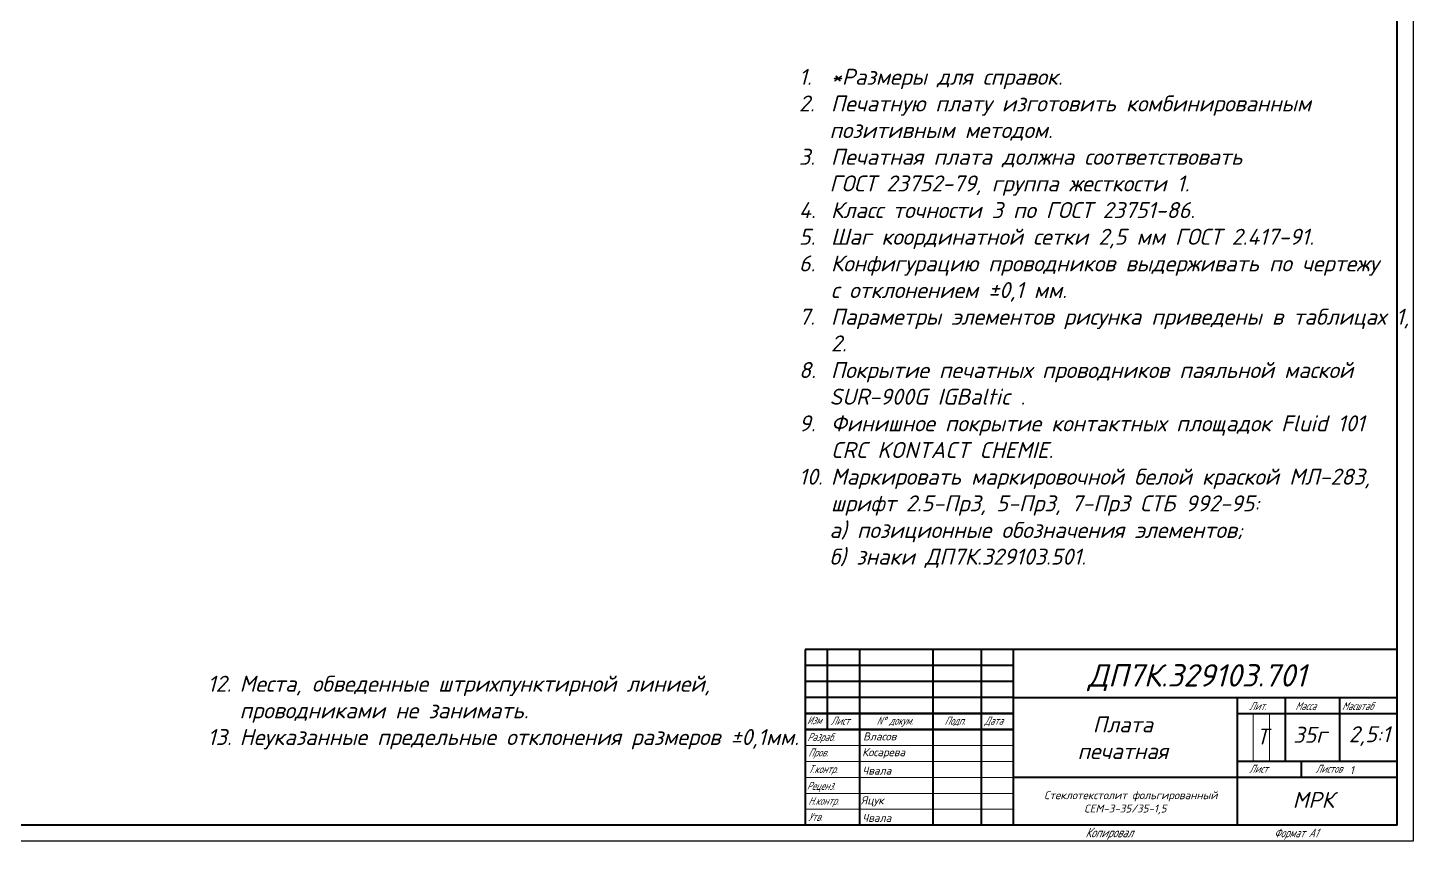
# Model space of a CAD drawing. Header units: millimetres. Extents: x -1529 to 2898, y -1337 to 2183.
# Drawn here: x 1597.8 to 2030.7, y -1336.8 to -1082.4 of the extents above; entities that cross this region are included whole.
import ezdxf

# ---------------------------------------------------------------- set-up
doc = ezdxf.new("R2010")
doc.units = ezdxf.units.MM
doc.layers.get('0').update_dxf_attribs({"lineweight": 40})
doc.layers.add('KONTUR', color=7, linetype='Continuous')
for name, color, linetype, lineweight in [('Основная', 7, 'Continuous', 40), ('текст', 7, 'Continuous', 30), ('тонкая', 7, 'Continuous', 20)]:
    doc.layers.add(name, color=color, linetype=linetype, lineweight=lineweight)
doc.styles.get("Standard").update_dxf_attribs({"font": 'isocpeui.ttf', "height": 5})
doc.styles.add('Мой', font='isocpeui.ttf')
doc.styles.add('стиль1', font='isocpeui.ttf')

msp = doc.modelspace()

# ---------------------------------------------------------------- linework, layer by layer
at = {"color": 0}
for p, q in [((1905.656, -1281.772), (1840.656, -1281.772)), ((1905.656, -1286.772), (1840.656, -1286.772)), ((1905.656, -1291.772), (1840.656, -1291.772)), ((1975.656, -1331.772), (1975.656, -1331.772))]:
    msp.add_line(p, q, dxfattribs=at)
at = {"color": 0, "lineweight": 50}
for p, q in [((1905.656, -1296.772), (1840.656, -1296.772)), ((1905.656, -1301.772), (1840.656, -1301.772))]:
    msp.add_line(p, q, dxfattribs=at)
at = {"layer": 'KONTUR', "color": 0}
for p, q in [((2030.656, -742.772), (2030.656, -1336.772)), ((2030.656, -1336.772), (1189.656, -1336.772))]:
    msp.add_line(p, q, dxfattribs=at)
at = {"layer": 'Основная', "color": 0}
for p, q in [((2025.656, -1331.772), (2025.656, -747.772)), ((1840.656, -1276.772), (1840.656, -1331.772)), ((2025.656, -1276.772), (1840.656, -1276.772)), ((1847.656, -1301.772), (1847.656, -1276.772)), ((1857.656, -1276.772), (1857.656, -1331.772)), ((1880.656, -1331.772), (1880.656, -1276.772)), ((1895.656, -1276.772), (1895.656, -1331.772)), ((1905.656, -1276.772), (1905.656, -1331.772)), ((1905.656, -1291.772), (2025.656, -1291.772)), ((1975.656, -1291.772), (1975.656, -1331.772)), ((1990.656, -1291.772), (1990.656, -1311.772)), ((2007.656, -1291.772), (2007.656, -1311.772)), ((1975.656, -1296.772), (2025.656, -1296.772)), ((2025.656, -1311.772), (1975.656, -1311.772)), ((1995.656, -1311.772), (1995.656, -1316.772)), ((2025.656, -1316.772), (1905.656, -1316.772)), ((2025.656, -1331.772), (1197.656, -1331.772))]:
    msp.add_line(p, q, dxfattribs=at)
at = {"layer": 'тонкая', "color": 0}
for p, q in [((1980.644, -1296.981), (1980.644, -1311.772)), ((1985.722, -1296.981), (1985.722, -1311.772)), ((1840.656, -1306.772), (1905.656, -1306.772)), ((1905.656, -1311.772), (1840.656, -1311.772)), ((1905.656, -1316.772), (1840.656, -1316.772))]:
    msp.add_line(p, q, dxfattribs=at)
for points in [[(1840.656, -1321.772), (1905.656, -1321.772)], [(1840.656, -1326.772), (1905.656, -1326.772)]]:
    msp.add_lwpolyline(points, dxfattribs=at)

# ---------------------------------------------------------------- texts
at = {"color": 0, "char_height": 5, "attachment_point": 1}
for s, insert in [('\\pxi-2,l2,t2;1.^I*Размеры для справок.\\P2.^IПечатную плату изготовить комбинированным\\P\\pi0,l0,t2,4;   позитивным методом.\\P\\pi-2,l2,t2;3.^IПечатная плата должна соответствовать\\P\\pi0,l0,tz;   ГОСТ 23752-79, группа жесткости 1.\\P\\pi-2,l2,t2;4.^IКласс точности 3 по ГОСТ 23751-86.\\P5.^IШаг координатной сетки 2,5 мм ГОСТ 2.417-91.\\P6.^IКонфигурацию проводников выдерживать по чертежу с отклонением %%P0,1 мм.\\P7.^IПараметры элементов рисунка приведены в таблицах 1, 2. \\P8.^IПокрытие печатных проводников паяльной маской\\P\\pi0,l0;   SUR-900G IGBaltic{\\C250;\\c2236962; \\C256;.\\P\\pi-2,l2;9.^IФинишное покрытие контактных площадок Fluid 101 CRC KONTACT CHEMIE.\\P10.^IМаркировать маркировочной белой краской МЛ-283, шрифт 2.5-ПрЗ, 5-ПрЗ, 7-ПрЗ СТБ 992-95:\\P\\pi0,l0,t2,5;   а) позиционные обозначения элементов;\\P   б) знаки ДП7К.329103.501.}', (1838.73, -1095.243)), ('\\pxi-2,l2,t2;{\\C256;\\P12.^IМеста, обведенные штрихпунктирной линией, проводниками не занимать.\\P13.^IНеуказанные предельные отклонения размеров %%P0,1мм.}', (1653.985, -1276.665))]:
    msp.add_mtext_dynamic_manual_height_columns(s, width=185.96556, gutter_width=12.5, heights=[274.453], dxfattribs=dict(at, insert=insert))
at = {"color": 0, "lineweight": 30, "attachment_point": 1}
for s, width, heights, insert, char_height in [('ДП7К.329103.701', 92.4945, [0], (1929.011, -1281.386), 7), ('\\pxqc;{\\fISOCPEUR|b0|i1|c204|p34;Плата \\Pпечатная}', 92.4945, [0], (1893.659, -1297.723), 5), ('\\pxt5,6,7;Власов ', 23.30682, [6.667], (1858.778, -1302.735), 2.5), ('{\\fISOCPEUR|b0|i1|c204|p34;35г}', 25, [0], (1993.149, -1300.981), 5), ('{\\fISOCPEUR|b0|i1|c204|p34;2,5:1}', 25, [0], (2010.503, -1300.788), 5), ('\\pxqc; {\\H0.83333x; Стеклотекстолит фольгированный \\PCEM-3-35/35-1,5}', 70, [0], (1905.656, -1321.104), 3), ('{\\fISOCPEUR|b0|i1|c204|p34;МРК}', 25, [0], (1992.97, -1321.322), 5)]:
    msp.add_mtext_dynamic_manual_height_columns(s, width=width, gutter_width=12.5, heights=heights, dxfattribs=dict(at, insert=insert, char_height=char_height))
at = {"attachment_point": 1, "style": 'Мой'}
for s, width, insert, char_height in [('\\pxqc;T', 31.60772, (1967.673, -1301.521), 5), ('Косарева', 16, (1858.47, -1307.671), 2.5), ('Чвала', 16, (1858.555, -1313.419), 2.5), ('\\pxqc;1', 31.60772, (1995.656, -1313.259), 2.5), ('Яцук', 16, (1858.122, -1322.7), 2.5), ('Чвала', 16, (1858.535, -1328.201), 2.5)]:
    msp.add_mtext_dynamic_manual_height_columns(s, width=width, gutter_width=12.5, heights=[0], dxfattribs=dict(at, insert=insert, char_height=char_height))
at = {"layer": 'текст', "color": 0, "style": 'стиль1', "oblique": 15, "width": 0.75}
for s, height, p in [('Лит.', 2.5, (1979.374, -1295.707)), ('Масса', 2.5, (1993.749, -1295.707)), ('Масштаб', 2.5, (2008.341, -1295.707)), ('Изм', 2.5, (1841.202, -1300.16)), ('Лист', 2.5, (1848.677, -1300.31)), ('N%%d докум. ', 2.5, (1862.961, -1300.31)), ('Подп.', 2.5, (1884.214, -1300.31)), ('Дата', 2.5, (1896.665, -1300.31)), ('Разраб.', 2.5, (1841.318, -1305.411)), ('Пров.', 2.5, (1841.619, -1310.243)), ('Т.контр.', 2.5, (1841.619, -1315.438)), ('Лист', 2.5, (1979.374, -1315.321)), ('Листов', 2.5, (2000.099, -1315.321)), ('Реценз.', 2.5, (1841.148, -1320.688)), ('Н.контр.', 2.5, (1841.619, -1325.36)), ('Утв.', 2.5, (1841.619, -1330.38)), ('Копировал', 3, (1928.192, -1335.522)), ('Формат А1', 2.75, (1987.121, -1335.522))]:
    msp.add_text(s, height=height, dxfattribs=at).set_placement(p)

doc.saveas('drawing.dxf')
